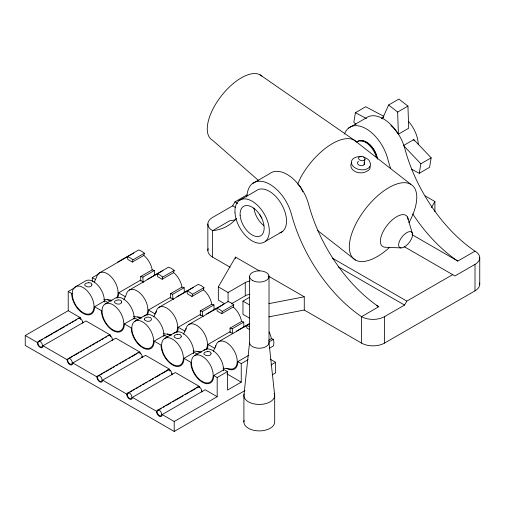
<?xml version="1.0" encoding="UTF-8"?>
<svg xmlns="http://www.w3.org/2000/svg" width="505" height="505" viewBox="0 0 505 505"><rect width="100%" height="100%" fill="white"/><g stroke="black" fill="none" stroke-linecap="round" stroke-linejoin="round"><path stroke-width="0.76" d="M249.571 276.462L249.571 342.624L243.896 395.548L243.896 422.01M140.762 281.096L140.687 276.506L152.144 269.891L154.36 270.484L154.549 275.522M143.085 282.137L142.902 277.1L154.36 270.484M170.551 298.297L170.482 293.708L181.939 287.092L184.155 287.686L184.338 292.717M172.88 299.332L172.691 294.301L184.155 287.686M200.346 315.499L200.27 310.91L211.728 304.294L213.943 304.887L214.133 309.918M202.675 316.534L202.486 311.503L213.943 304.887M230.141 332.7L230.065 328.111L241.523 321.496L243.738 322.089L243.921 327.12M232.464 333.736L232.281 328.704L243.738 322.089M383.794 116.314L365.74 106.738L355.425 112.697L353.835 122.197L356.006 124.482M364.073 164.491L364.976 159.1A3.238 2.165 9.5 0 0 360.583 156.367A3.238 2.165 9.5 0 0 359.812 160.047A3.238 2.165 9.5 0 0 364.976 159.1M411.625 169.244L419.264 173.297L420.854 163.79L431.169 157.838L413.81 139.576L403.495 145.535L420.854 163.79M431.169 157.838L429.578 167.344L419.264 173.297M246.541 196.944L247.324 193.181A32.408 18.71 60 0 1 267.896 183.29A32.408 18.71 60 0 1 291.429 214.189A115.992 66.969 60 0 0 361.561 316.654L361.561 343.116A16.204 9.355 0 0 0 384.482 343.116L475.003 290.855A16.204 9.355 0 0 0 479.611 283.021M132.941 259.848L130.094 257.777L127.254 256.565L127.847 259.469L132.348 262.063L132.941 259.848L144.398 253.232L141.558 251.162L138.711 249.95L117.293 262.316M132.348 262.063L143.805 255.448L144.398 253.232M162.73 277.049L159.889 274.979L157.049 273.767L157.642 276.664L162.137 279.265L162.73 277.049L174.193 270.434L171.346 268.363L168.506 267.151L147.088 279.517M162.137 279.265L173.6 272.649L174.193 270.434M192.525 294.251L189.684 292.18L186.837 290.968L187.431 293.866L191.932 296.467L192.525 294.251L203.982 287.635L201.141 285.565L198.301 284.353L176.876 296.719M191.932 296.467L203.389 289.851L203.982 287.635M222.32 311.452L219.473 309.376L216.632 308.17L217.226 311.067L221.727 313.668L222.32 311.452L233.777 304.837L230.936 302.76L228.09 301.554L206.671 313.921M221.727 313.668L233.184 307.053L233.777 304.837M94.138 282.554L96.663 276.898A15.396 8.888 60 0 1 111.346 277.018A15.396 8.888 60 0 1 116.605 297.95M123.927 299.755L126.458 294.099A15.396 8.888 60 0 1 141.141 294.219A15.396 8.888 60 0 1 146.399 315.152M153.722 316.957L156.247 311.301M183.517 334.159L186.042 328.502M213.306 351.354L215.837 345.704M382.399 118.877L388.623 105.015L398.912 99.068L407.939 106.119L408.703 128.213L398.401 134.172L394.607 129.204A24.309 14.033 60 0 0 390.876 125.612M230.122 267.233L212.599 257.114L212.599 230.652A16.204 9.355 0 0 1 212.599 217.421L232.653 205.844L234.945 201.874L247.078 194.873M224.82 303.865L218.33 300.115L218.33 286.884L235.519 257.114L259.343 270.869M431.384 207.637L434.9 201.545L425.159 195.921M252.336 183.662L269.525 173.739A32.408 18.71 60 0 1 308.618 204.266A115.992 66.969 60 0 0 378.75 306.731L361.561 316.654A16.204 9.355 0 0 0 384.482 316.654L404.53 305.077L406.822 301.113L452.657 274.644M348.589 128.087L365.778 118.164A32.408 18.71 60 0 1 404.871 148.691A115.992 66.969 60 0 0 475.003 251.162A16.204 9.355 0 0 1 475.003 264.393L475.003 290.855M75.422 286.783L85.73 280.83A15.396 8.888 60 0 1 98.241 285.672A15.396 8.888 60 0 1 104.219 302.034M99.485 272.889L133.857 253.043M244.994 390.573L174.212 431.44L25.25 345.433L25.25 335.509L68.219 310.701L68.219 291.518L75.308 287.421M92.282 281.481L92.282 277.624L99.087 273.697M238.966 200.7L256.155 190.776A24.309 14.033 60 0 1 281.689 204.493A24.309 14.033 60 0 1 279.896 232.887M381.269 118.542L383.844 117.053M398.401 134.172L397.637 112.072L407.939 106.119M68.219 291.518L71.659 293.5A16.204 9.355 60 0 0 83.117 313.346A16.204 9.355 60 0 0 94.574 306.731L104.888 300.778L108.013 302.583M117.457 298.013A16.204 9.355 60 0 0 118.637 292.837L140.409 280.269L143.534 282.074M38.329 341.475L78.856 318.074M25.25 335.509L37.282 342.459L42.736 339.309M44.787 338.123L52.286 333.792M53.65 333.003L58.428 330.251M59.792 329.462L64.564 326.703M65.928 325.921L67.973 324.734M69.337 323.951L70.7 323.162M72.07 322.373L74.115 321.193M75.479 320.404L76.842 319.621M78.887 318.434L80.251 317.651A4.053 2.342 60 0 0 80.636 319.526M105.21 303.985L115.525 298.032A15.396 8.888 60 0 1 128.036 302.867A15.396 8.888 60 0 1 134.014 319.236M129.274 290.091L162.976 270.636M37.282 342.459A4.053 2.342 60 0 0 40.148 347.421A4.053 2.342 60 0 0 43.013 345.767L85.983 320.959L110.046 334.847A4.053 2.342 60 0 0 110.431 336.728M265.302 241.422L282.484 231.498M94.574 306.731L101.448 310.701A16.204 9.355 60 0 0 112.912 330.548A16.204 9.355 60 0 0 124.369 323.932L134.684 317.98L137.808 319.785M147.245 315.215A16.204 9.355 60 0 0 148.432 310.038L170.204 297.47L173.329 299.276M68.118 358.676L108.651 335.276M43.013 345.767L67.077 359.661L72.531 356.505M73.894 355.722L78.666 352.963M80.036 352.174L82.081 350.994M83.445 350.205L84.808 349.422M86.172 348.633L88.217 347.453M89.581 346.664L90.944 345.874M92.308 345.085L94.359 343.905M95.723 343.116L97.768 341.935M99.131 341.153L100.495 340.364M101.859 339.575L103.904 338.394M105.267 337.605L106.637 336.816M108.682 335.636L110.046 334.847M135.005 321.186L145.32 315.234M159.069 307.293L193.447 287.446M67.077 359.661A4.053 2.342 60 0 0 69.936 364.623A4.053 2.342 60 0 0 72.802 362.969L115.771 338.154L139.834 352.048A4.053 2.342 60 0 0 140.22 353.923M218.33 286.884L228.071 292.509L245.26 282.585A10.536 6.079 0 0 1 249.981 281.014M124.369 323.932L131.243 327.903A16.204 9.355 60 0 0 142.7 347.749A16.204 9.355 60 0 0 154.158 341.134L164.472 335.181L167.597 336.987M177.04 332.416A16.204 9.355 60 0 0 178.221 327.24L199.993 314.672L203.117 316.477M97.913 375.872L138.439 352.477M72.802 362.969L96.865 376.856L98.911 375.676M100.274 374.887L102.326 373.706M103.689 372.924L105.053 372.135M106.416 371.345L108.461 370.165M109.825 369.376L111.87 368.195M113.234 367.406L114.603 366.617M115.967 365.835L118.012 364.654M119.376 363.865L120.739 363.076M122.103 362.287L124.148 361.107M125.511 360.317L126.875 359.535M128.927 358.348L130.29 357.565M131.654 356.776L136.426 354.018M138.471 352.837L139.834 352.048M164.794 338.388L175.109 332.435M188.857 324.494L223.235 304.648M231.372 303.833L245.26 295.816A10.536 6.079 0 0 1 249.981 294.245M96.865 376.856A4.053 2.342 60 0 0 99.731 381.818A4.053 2.342 60 0 0 102.597 380.164L145.566 355.356L169.63 369.25A4.053 2.342 60 0 0 170.015 371.124M249.457 318.087L242.968 314.344L242.968 301.113L249.577 297.293M154.158 341.134L161.038 345.104A16.204 9.355 60 0 0 172.495 364.951A16.204 9.355 60 0 0 183.953 358.335L194.267 352.383L197.392 354.182M207.145 348.999A16.204 9.355 60 0 0 208.016 344.442L229.788 331.873L232.912 333.679M127.708 393.073L168.234 369.679M102.597 380.164L126.66 394.058L128.706 392.877M130.069 392.088L132.114 390.908M133.478 390.119L134.841 389.336M136.211 388.547L138.256 387.367M139.62 386.577L140.983 385.788M143.029 384.608L144.392 383.819M145.756 383.036L147.119 382.247M149.171 381.067L150.534 380.278M151.898 379.489L153.261 378.699M155.306 377.519L160.079 374.76M161.442 373.978L169.63 369.25M236.466 331.122L249.792 323.427M194.589 355.589L204.904 349.63M218.652 341.696L248.984 324.185M126.66 394.058A4.053 2.342 60 0 0 129.526 399.019A4.053 2.342 60 0 0 132.386 397.366L175.361 372.557L199.424 386.451A4.053 2.342 60 0 0 199.519 387.367M268.622 340.25L271.318 338.697L273.527 339.291L273.906 342.788L273.527 345.856L269.487 348.191M268.811 342.011L273.527 339.291M183.953 358.335L190.827 362.306A16.204 9.355 60 0 0 202.284 382.152A16.204 9.355 60 0 0 213.748 375.537L224.056 369.578L227.496 371.566L227.496 390.087L241.245 382.152L241.245 363.625L248.05 359.699M226.947 368.587A16.204 9.355 60 0 0 237.811 361.643L248.694 355.356M157.497 410.275L198.029 386.874M132.386 397.366L156.449 411.259L158.501 410.079M159.864 409.29L161.228 408.501M163.273 407.32L164.636 406.531M166 405.749L170.778 402.99M172.824 401.81L174.187 401.02M175.551 400.231L183.05 395.901M185.101 394.721L189.192 392.36M190.555 391.571L195.328 388.812M196.691 388.029L199.424 386.451M213.748 375.537L217.182 377.519L227.496 371.566M156.449 411.259A4.053 2.342 60 0 0 159.315 416.221A4.053 2.342 60 0 0 162.181 414.567L205.15 389.759L217.182 396.703L217.182 377.519M270.977 364.982L275.623 362.306L275.623 372.892L272.22 374.855M162.181 414.567L174.212 421.511L217.182 396.703M412.036 234.655L457.814 261.085L475.003 251.162M475.003 264.393L454.948 275.97L404.234 246.686M268.868 303.625L304.269 296.807L304.269 310.038L361.561 343.116M268.868 316.856L304.269 310.038M401.134 247.905L385.378 247.254A19.449 9.109 -52 0 1 387.846 224.454A19.449 9.109 -52 0 1 408.223 219.574M103.834 299.358L109.995 299.995A15.396 8.888 60 0 0 111.996 300.279M133.629 316.553L139.79 317.19A15.396 8.888 60 0 0 141.791 317.481M163.424 333.755L169.585 334.392A15.396 8.888 60 0 0 171.58 334.676M193.213 350.956L199.374 351.594A15.396 8.888 60 0 0 201.375 351.878M223.008 368.158L229.169 368.795A15.396 8.888 60 0 0 237.142 359.617A15.396 8.888 60 0 0 226.347 342.459A15.396 8.888 60 0 0 215.559 347.156M140.687 276.506L142.902 277.1M170.482 293.708L172.691 294.301M200.27 310.91L202.486 311.503M230.065 328.111L232.281 328.704M249.268 326.577L246.427 325.372L247.021 328.269L249.268 329.228M355.425 112.697L366.535 118.587M234.945 201.874L237.672 203.452M332.479 258.188L406.822 301.113M232.653 205.844L235.38 207.422M338.375 266.88L404.53 305.077M376.698 305.55L378.75 306.731M268.193 275.982L304.269 296.807M242.968 301.113L249.457 304.856M270.156 359.15L275.623 362.306M92.282 277.624L95.723 279.606M118.637 292.837L125.511 296.807M148.432 310.038L155.306 314.009M178.221 327.24L185.101 331.211M208.016 344.442L214.89 348.412M237.811 361.643L241.245 363.625M226.897 373.864L241.245 382.152M68.219 310.701L80.251 317.651M260.113 74.86L354.188 140.125L410.615 184.192M233.184 307.053L233.752 307.463A15.396 8.888 60 0 1 241.447 320.795L241.523 321.496M203.389 289.851L203.957 290.261A15.396 8.888 60 0 1 211.658 303.593L211.728 304.294M173.6 272.649L174.168 273.066A15.396 8.888 60 0 1 181.863 286.398L181.939 287.092M143.805 255.448L144.373 255.865A15.396 8.888 60 0 1 152.068 269.197L152.144 269.891M317.639 230.514L355.457 260.05M388.623 105.015L397.637 112.072M258.762 180.714L212.561 140.257A40.514 18.975 -52 0 1 220.956 96.43A40.514 18.975 -52 0 1 261.836 76.103M302.886 191.9L300.38 186.806L297.691 184.022L300.721 177.444A46.997 22.012 -52 0 1 356.492 141.861M407.421 216.929L412.553 234.067M369.969 166.454L370.133 167.231A9.848 5.789 15.3 0 1 367.362 170.917A9.848 7.272 2.5 0 1 360.412 172.843L357.894 172.527A9.652 7.127 2.5 0 1 351.12 167.237L350.836 165.362A9.848 7.272 2.5 0 1 351.827 162.339M271.318 338.697L271.242 337.997A15.396 8.888 60 0 0 269.064 331.911M269.02 276.462L269.02 342.624L274.688 395.548L274.688 422.01A15.396 8.888 0 0 1 257.948 430.866A15.396 8.888 0 0 1 244.136 420.463M479.75 257.777L479.75 284.239M434.9 201.545L434.9 211.664M384.482 316.654L384.482 343.116M245.26 282.585L245.26 295.816M235.519 257.114L235.519 258.674M228.071 292.509L228.071 301.851M207.852 224.037L207.852 250.499M174.212 421.511L174.212 431.44M167.761 333.931L167.761 334.594M408.362 121.263A24.309 14.033 60 0 1 418.279 144.727M360.475 141.002A15.396 8.888 60 0 1 373.347 148.76M373.719 149.316A15.396 8.888 60 0 1 375.36 152.239M375.638 152.845A15.396 8.888 60 0 1 376.951 156.512M377.128 157.232A15.396 8.888 60 0 1 377.405 158.677M413.81 139.576A24.309 14.033 60 0 1 414.157 141.009M389.551 247.418A46.997 22.012 -52 0 1 349.485 243.662A46.997 22.012 -52 0 1 396.135 184.23A46.997 22.012 -52 0 1 408.93 222.737M356.795 141.993A16.204 9.355 60 0 1 376.339 157.257M361.069 156.714A9.721 6.502 9.5 0 0 351.341 162.326A9.721 6.502 9.5 0 0 360.917 169.8A9.721 6.502 9.5 0 0 370.645 164.188L369.389 160.792A9.721 6.502 9.5 0 0 363.562 157.175M364.073 162.351A3.567 2.386 9.5 0 1 363 165.419A3.567 2.386 9.5 0 1 358.266 164.535A3.567 2.386 9.5 0 1 358.512 161.316M274.164 393.25A15.396 8.888 0 0 1 259.961 404.429A15.396 8.888 0 0 1 244.136 394.001M269.02 342.624A9.721 5.612 0 0 1 259.292 348.235A9.721 5.612 0 0 1 249.571 342.624M78.136 318.743A3.238 1.868 60 0 1 81.128 319.04A3.238 1.868 60 0 1 82.372 323.213M88.337 282.743A3.611 1.793 -6.1 0 1 90.862 283.078A3.611 2.342 7 0 1 91.904 284.801M88.274 282.781A3.548 1.761 -6.1 0 0 84.707 284.839A3.611 1.793 -6.1 0 0 85.755 286.026A3.611 2.342 7 0 0 88.274 286.897A3.548 2.298 7 0 0 91.841 284.839M118.132 299.945A3.611 1.793 -6.1 0 1 120.651 300.279A3.611 2.342 7 0 1 121.699 302.003M118.063 299.983A3.548 1.761 -6.1 0 0 114.496 302.041A3.611 1.793 -6.1 0 0 115.544 303.227A3.611 2.342 7 0 0 118.063 304.098A3.548 2.298 7 0 0 121.629 302.041M107.925 335.945A3.238 1.868 60 0 1 110.923 336.242A3.238 1.868 60 0 1 112.16 340.414M137.72 353.147A3.238 1.868 60 0 1 140.712 353.443A3.238 1.868 60 0 1 141.956 357.616M155.969 312.753A15.396 8.888 60 0 1 170.267 310.745A15.396 8.888 60 0 1 176.195 332.353M144.095 316.206A15.396 8.888 60 0 1 156.96 319.128A15.396 8.888 60 0 1 163.809 336.437M167.515 370.348A3.238 1.868 60 0 1 170.507 370.645A3.238 1.868 60 0 1 171.744 374.817M173.89 333.407A15.396 8.888 60 0 1 186.749 336.324A15.396 8.888 60 0 1 193.598 353.639M177.716 334.348A3.611 1.793 -6.1 0 1 180.234 334.676A3.611 2.342 7 0 1 181.282 336.406M177.653 334.386A3.548 1.761 -6.1 0 0 174.086 336.444A3.611 1.793 -6.1 0 0 175.128 337.63A3.611 2.342 7 0 0 177.653 338.502A3.548 2.298 7 0 0 181.219 336.444M185.764 329.954A15.396 8.888 60 0 1 200.056 327.941A15.396 8.888 60 0 1 205.983 349.555M197.303 387.55A3.238 1.868 60 0 1 200.302 387.84A3.238 1.868 60 0 1 201.539 392.019M203.679 350.609A15.396 8.888 60 0 1 216.544 353.525A15.396 8.888 60 0 1 223.393 370.834M207.511 351.549A3.611 1.793 -6.1 0 1 210.03 351.878A3.611 2.342 7 0 1 211.077 353.607M207.441 351.587A3.548 1.761 -6.1 0 0 203.875 353.645A3.611 1.793 -6.1 0 0 204.923 354.826A3.611 2.342 7 0 0 207.441 355.703A3.548 2.298 7 0 0 211.008 353.645M142.7 357.01A4.053 2.342 60 0 1 141.962 356.473M112.912 339.808A4.053 2.342 60 0 1 112.167 339.272M172.495 374.211A4.053 2.342 60 0 1 171.75 373.668M202.284 391.413A4.053 2.342 60 0 1 201.545 390.87M83.117 322.613A4.053 2.342 60 0 1 82.372 322.07M111.567 300.98A16.204 9.355 60 0 1 107.18 299.459M200.939 352.585A16.204 9.355 60 0 1 197.152 351.385M171.151 335.383A16.204 9.355 60 0 1 167.363 334.184M141.356 318.182A16.204 9.355 60 0 1 137.568 316.982M261.88 218.065A10.536 6.079 60 0 1 259.778 214.53M263.793 225.596A17.012 9.822 60 0 1 253.952 208.041M344.53 133.97A32.408 18.71 60 0 1 366.024 128.699A32.408 18.71 60 0 1 387.682 158.614A115.992 66.969 60 0 0 390.681 168.626M357.37 141.659A16.204 9.355 60 0 1 369.016 144.083A16.204 9.355 60 0 1 377.393 159.208M457.814 261.085A115.992 66.969 60 0 1 412.73 213.912M235.627 219.719A102.061 58.927 60 0 1 229.788 220.729L212.599 230.652A102.061 58.927 60 0 0 236.435 218.412M212.599 257.114A16.204 9.355 0 0 1 208.167 248.675M404.41 246.876A9.721 4.551 -52 0 0 412.156 232.748A9.721 4.551 -52 0 0 400.25 239.623A9.721 4.551 -52 0 0 404.41 246.876M252.418 280.433A9.721 5.612 0 0 0 268.685 277.92A9.721 5.612 0 0 0 256.78 271.04A9.721 5.612 0 0 0 252.418 280.433M37.875 343.166A3.238 1.868 60 0 0 41.543 347.036A3.238 1.868 60 0 0 41.025 342.194A3.238 1.868 60 0 0 37.875 343.166M72.228 293.834A15.396 8.888 60 0 0 88.558 314.148A15.396 8.888 60 0 0 88.558 292.376A15.396 8.888 60 0 0 72.228 293.834M102.023 311.036A15.396 8.888 60 0 0 118.353 331.343A15.396 8.888 60 0 0 118.353 309.571A15.396 8.888 60 0 0 102.023 311.036M67.664 360.368A3.238 1.868 60 0 0 71.331 364.238A3.238 1.868 60 0 0 70.814 359.396A3.238 1.868 60 0 0 67.664 360.368M97.459 377.57A3.238 1.868 60 0 0 101.126 381.439A3.238 1.868 60 0 0 100.609 376.597A3.238 1.868 60 0 0 97.459 377.57M131.818 328.231A15.396 8.888 60 0 0 148.142 348.545A15.396 8.888 60 0 0 148.142 326.773A15.396 8.888 60 0 0 131.818 328.231M144.291 319.242A3.611 1.793 -6.1 0 0 145.339 320.429A3.611 2.342 7 0 0 147.858 321.3A3.548 2.298 7 0 0 151.424 319.242A3.611 2.342 7 0 0 150.376 317.519A3.611 1.793 -6.1 0 0 147.858 317.184A3.548 1.761 -6.1 0 0 144.291 319.242M127.254 394.771A3.238 1.868 60 0 0 130.921 398.641A3.238 1.868 60 0 0 130.404 393.799A3.238 1.868 60 0 0 127.254 394.771M161.606 345.433A15.396 8.888 60 0 0 177.937 365.746A15.396 8.888 60 0 0 177.937 343.974A15.396 8.888 60 0 0 161.606 345.433M157.042 411.973A3.238 1.868 60 0 0 160.71 415.842A3.238 1.868 60 0 0 160.192 411.001A3.238 1.868 60 0 0 157.042 411.973M191.401 362.634A15.396 8.888 60 0 0 207.732 382.948A15.396 8.888 60 0 0 207.732 361.176A15.396 8.888 60 0 0 191.401 362.634M240.146 215.351A17.012 9.822 60 0 0 259.033 236.422A17.012 9.822 60 0 0 257.215 211.406A17.012 9.822 60 0 0 240.146 215.351M235.008 212.902A24.309 14.033 60 0 0 261.988 243.012A24.309 14.033 60 0 0 259.393 207.265A24.309 14.033 60 0 0 235.008 212.902"/></g></svg>
